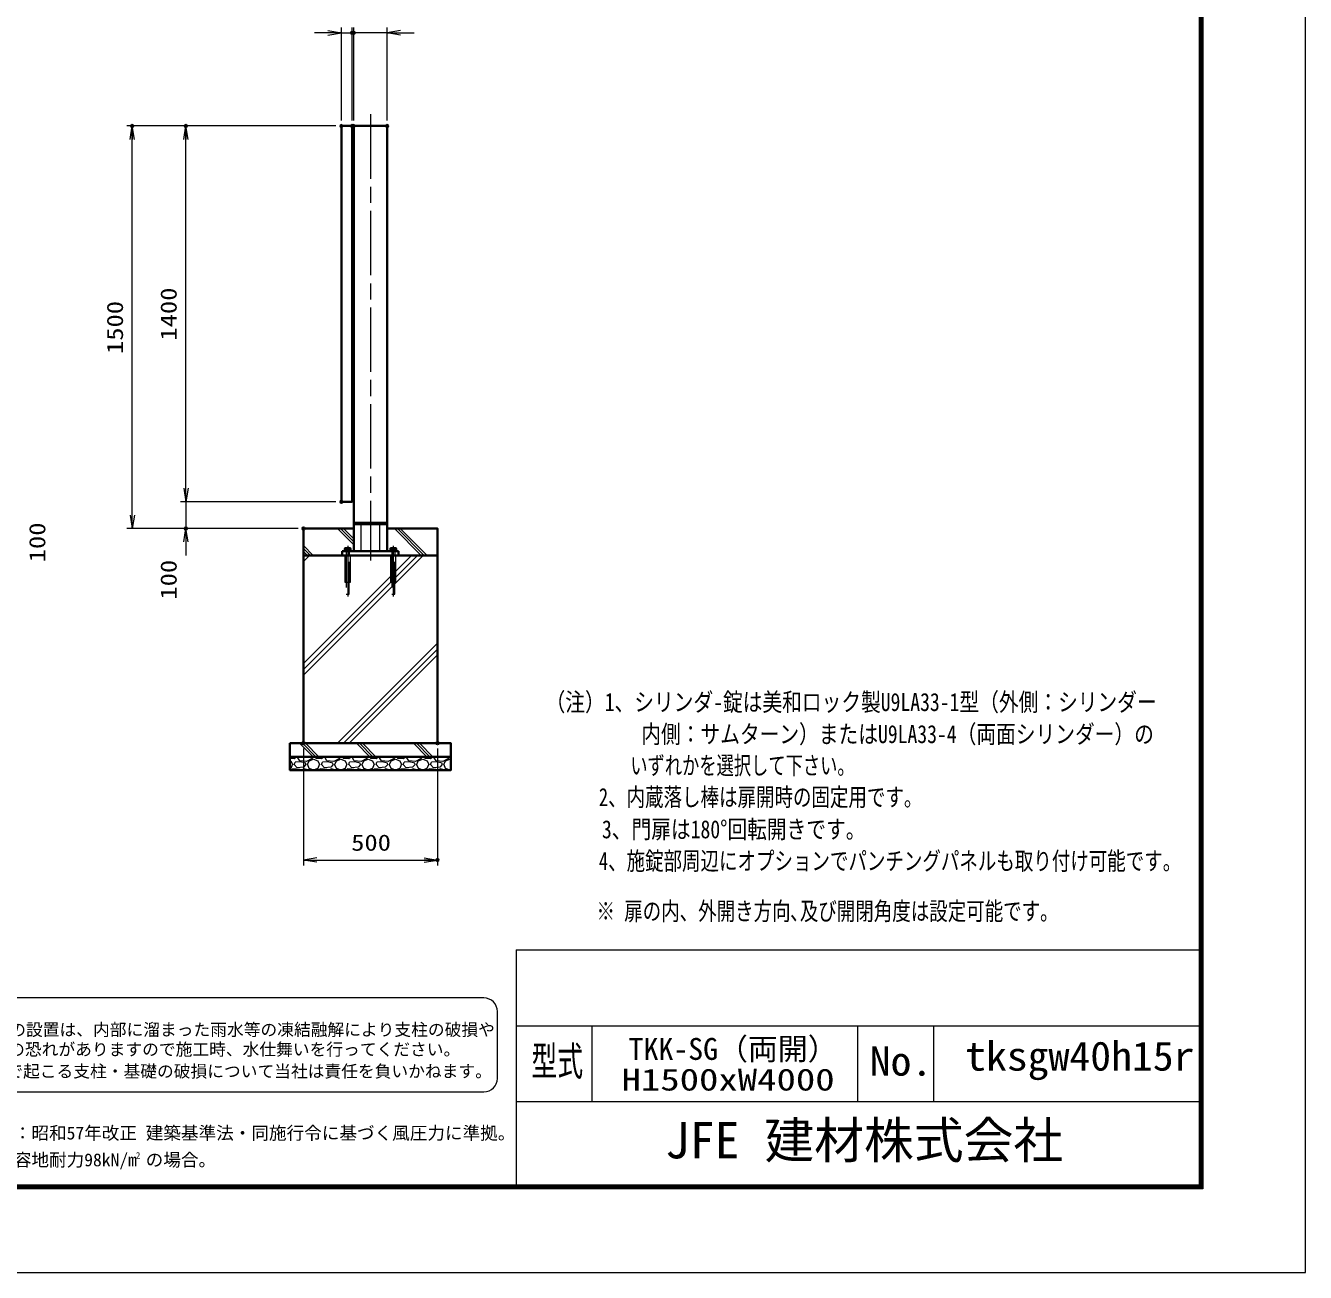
# Model space of a CAD drawing. Units: millimetres at full size. Extents: x -5940 to 5940, y -4200 to 4200.
# Drawn here: x 1171 to 5940, y -4200 to 446 of the extents above; entities that cross this region are included whole.
import ezdxf
from ezdxf.enums import TextEntityAlignment as Align

# ---------------------------------------------------------------- set-up
doc = ezdxf.new("R2010")
doc.units = ezdxf.units.MM
doc.header["$LTSCALE"] = 20
doc.header["$PDMODE"] = 32
doc.header["$PDSIZE"] = 10
doc.linetypes.add('DASHED', pattern=[7.5, 6, -1.5])
doc.linetypes.add('USER1', pattern=[18, 12, -1.5, 3, -1.5])
for name, color, linetype, lineweight in [('0-0_D-TTL', 7, 'Continuous', 18), ('0-1_外形線', 7, 'Continuous', 35), ('0-2_隠れ線', 140, 'DASHED', 18), ('0-3_軸線', 200, 'USER1', 15), ('0-5_細線', 2, 'Continuous', 35), ('0-6_寸法線', 4, 'Continuous', 18), ('0-7_0', 7, 'Continuous', 18), ('0-F_ハッチング', 253, 'Continuous', 13), ('1-0_D-TTL-TXT', 7, 'Continuous', 18)]:
    doc.layers.add(name, color=color, linetype=linetype, lineweight=lineweight)
for name, color, linetype in [('0-8_Defpoints', 7, 'Continuous'), ('0-E_文字', 254, 'Continuous'), ('1-1_WAKU', 7, 'Continuous')]:
    doc.layers.add(name, color=color, linetype=linetype)
doc.styles.add('ＭＳ ゴシック', font='')
doc.styles.get('ＭＳ ゴシック').set_extended_font_data('MS Gothic')

# ---------------------------------------------------------------- blocks, each defined once
blk = doc.blocks.new('PROFSP005ACXU6')
at = {"layer": '0-1_外形線'}
for p, q in [((12, 166), (12, 0)), ((199.9, 103.9), (12, 103.9)), ((12, -166), (12, 0)), ((216, 0), (216, 180)), ((199.9, -103.9), (12, -103.9))]:
    blk.add_line(p, q, dxfattribs=at)
for points in [[(108, 207.8), (12, 207.8), (12, 166), (0, 166), (0, 0)], [(108, -207.8), (12, -207.8), (12, -166), (0, -166), (0, 0)], [(216, 180), (199.9, 207.8), (108, 207.8)], [(216, 0), (216, -180), (199.9, -207.8), (108, -207.8)]]:
    blk.add_lwpolyline(points, dxfattribs=at)
for centre, radius, start, end in [((124, 155.9), 92, 325.61587, 34.38413), ((-127.9, 0), 343.9, 342.41211, 17.58789), ((124, -155.9), 92, 325.61587, 34.38413)]:
    blk.add_arc(centre, radius, start, end, dxfattribs=at)
blk = doc.blocks.new('A$C7A822601')
at = {"layer": '0-7_0', "rotation": 90}
blk.add_blockref('PROFSP005ACXU6', (0, 0), dxfattribs=at)
blk = doc.blocks.new('_Open')
at = {"layer": '0-7_0'}
blk.add_line((-20, 3.333), (0, 0), dxfattribs=at)
blk.add_lwpolyline([(-20, -3.333), (0, 0), (-20, 0)], dxfattribs=at)
blk = doc.blocks.new('_DOTSMALL')
at = {"layer": '0-7_0'}
blk.add_line((-1.25, 0), (1.25, 0), dxfattribs=at)

msp = doc.modelspace()

# ---------------------------------------------------------------- linework, layer by layer
at = {"layer": '0-0_D-TTL'}
for p, q in [((2998.29, -2997.86), (2998.29, -3874.71)), ((2998.29, -2997.86), (5544, -2997.86)), ((2998.29, -3280.71), (5544, -3280.71)), ((3281.14, -3280.71), (3281.14, -3563.57)), ((4271.14, -3280.71), (4271.14, -3563.57)), ((4554, -3280.71), (4554, -3563.57)), ((2998.29, -3563.57), (5544, -3563.57))]:
    msp.add_line(p, q, dxfattribs=at)
for points in [[(-5940, -4200), (5940, -4200), (5940, 4200), (-5940, 4200)], [(-5558.14, 3889.71), (5558.14, 3889.71), (5558.14, -3888.86), (-5558.14, -3888.86)], [(-5554.61, 3886.18), (5554.61, 3886.18), (5554.61, -3885.32), (-5554.61, -3885.32)], [(-5551.07, 3882.64), (5551.07, 3882.64), (5551.07, -3881.79), (-5551.07, -3881.79)], [(-5547.54, 3879.11), (5547.54, 3879.11), (5547.54, -3878.25), (-5547.54, -3878.25)], [(-5544, 3875.57), (5544, 3875.57), (5544, -3874.71), (-5544, -3874.71)]]:
    msp.add_lwpolyline(points, close=True, dxfattribs=at)
at = {"layer": '0-1_外形線'}
for p, q in [((2393.29, 71.52), (2393.29, -1512.48)), ((2393.29, 71.52), (2518.29, 71.52)), ((2518.29, 71.52), (2518.29, -1512.48)), ((2518.29, -1407.48), (2393.29, -1407.48)), ((2393.29, -1412.48), (2518.29, -1412.48)), ((2420.79, -1407.48), (2420.79, -1412.48)), ((2490.79, -1407.48), (2490.79, -1412.48)), ((2560.79, -1512.48), (2350.79, -1512.48)), ((2350.79, -1512.48), (2350.79, -1528.48)), ((2560.79, -1512.48), (2560.79, -1528.48)), ((2350.79, -1528.48), (2560.79, -1528.48))]:
    msp.add_line(p, q, dxfattribs=at)
for points in [[(2387.29, 71.52), (2347.29, 71.52), (2347.29, -1328.48), (2387.29, -1328.48)], [(2387.29, 6.52), (2393.29, 6.52), (2393.29, 56.52), (2387.29, 56.52)], [(2387.29, -1313.48), (2393.29, -1313.48), (2393.29, -1263.48), (2387.29, -1263.48)], [(2205.79, -1528.48), (2705.79, -1528.48), (2705.79, -2228.48), (2205.79, -2228.48)], [(2155.79, -2228.48), (2755.79, -2228.48), (2755.79, -2278.48), (2155.79, -2278.48)], [(2755.79, -2278.48), (2155.79, -2278.48), (2155.79, -2328.48), (2755.79, -2328.48)]]:
    msp.add_lwpolyline(points, close=True, dxfattribs=at)
msp.add_lwpolyline([(2393.29, -1428.48), (2205.79, -1428.48), (2205.79, -1528.48), (2705.79, -1528.48), (2705.79, -1428.48), (2518.29, -1428.48)], dxfattribs=at)
at = {"layer": '0-2_隠れ線'}
for p, q in [((2420.79, -1512.48), (2420.79, -1412.48)), ((2490.79, -1512.48), (2490.79, -1412.48)), ((2364.79, -1512.48), (2364.79, -1528.48)), ((2376.79, -1512.48), (2376.79, -1528.48)), ((2534.79, -1512.48), (2534.79, -1528.48)), ((2546.79, -1512.48), (2546.79, -1528.48)), ((2364.79, -1528.48), (2364.79, -1672.48)), ((2376.79, -1672.48), (2376.79, -1528.48)), ((2530.79, -1528.48), (2530.79, -1628.48)), ((2546.79, -1672.48), (2546.79, -1528.48)), ((2550.79, -1628.48), (2550.79, -1528.48)), ((2530.79, -1628.48), (2550.79, -1628.48)), ((2364.79, -1672.48), (2376.79, -1672.48))]:
    msp.add_line(p, q, dxfattribs=at)
for points in [[(2360.79, -1528.48), (2360.79, -1628.48), (2380.79, -1628.48), (2380.79, -1528.48)], [(2534.79, -1528.48), (2534.79, -1672.48), (2546.79, -1672.48)]]:
    msp.add_lwpolyline(points, dxfattribs=at)
at = {"layer": '0-3_軸線'}
for p, q in [((2455.79, 115.22), (2455.79, -1546.99)), ((2370.79, -1493.14), (2370.79, -1681.02)), ((2540.79, -1493.14), (2540.79, -1681.02))]:
    msp.add_line(p, q, dxfattribs=at)
at = {"layer": '0-6_寸法線'}
for p, q in [((2347.29, 91.52), (2347.29, 438.85)), ((2387.29, 91.52), (2387.29, 438.85)), ((2387.29, 91.52), (2387.29, 438.85)), ((2393.29, 91.52), (2393.29, 438.85)), ((2393.29, 91.52), (2393.29, 438.85)), ((2518.29, 91.52), (2518.29, 438.85)), ((2297.29, 418.85), (2247.29, 418.85)), ((2347.29, 418.85), (2387.29, 418.85)), ((2393.29, 418.85), (2387.29, 418.85)), ((2518.29, 418.85), (2393.29, 418.85)), ((2568.29, 418.85), (2618.29, 418.85)), ((2327.29, 71.52), (1548.07, 71.52)), ((1568.07, -1428.48), (1568.07, 71.52)), ((2327.29, 71.52), (1748.07, 71.52)), ((1768.07, -1328.48), (1768.07, 71.52)), ((1768.07, -1278.48), (1768.07, -1228.48)), ((2327.29, -1328.48), (1748.07, -1328.48)), ((2327.29, -1328.48), (1748.07, -1328.48)), ((1768.07, -1328.48), (1768.07, -1428.48)), ((2185.79, -1428.48), (1548.07, -1428.48)), ((2185.79, -1428.48), (1748.07, -1428.48)), ((1768.07, -1478.48), (1768.07, -1528.48)), ((2205.79, -2248.48), (2205.79, -2683.41)), ((2705.79, -2248.48), (2705.79, -2683.41)), ((2205.79, -2663.41), (2705.79, -2663.41))]:
    msp.add_line(p, q, dxfattribs=at)
at = {"layer": '0-8_Defpoints'}
for p in [(2387.29, 418.85), (2393.29, 418.85), (1568.07, 71.52), (1768.07, 71.52), (2347.29, 71.52), (2347.29, 71.52), (2387.29, 71.52), (2393.29, 71.52), (2518.29, 71.52), (2347.29, -1328.48), (1768.07, -1428.48), (2205.79, -1428.48), (2205.79, -2228.48), (2705.79, -2228.48), (2705.79, -2663.41)]:
    msp.add_point(p, dxfattribs=at)
at = {"layer": '0-F_ハッチング'}
for p, q in [((2393.29, -1488.86), (2332.91, -1428.48)), ((2393.29, -1477.98), (2343.79, -1428.48)), ((2393.29, -1467.11), (2354.66, -1428.48)), ((2645.04, -1528.48), (2545.04, -1428.48)), ((2655.92, -1528.48), (2555.92, -1428.48)), ((2666.79, -1528.48), (2566.79, -1428.48)), ((2242.53, -1528.48), (2205.79, -1491.74)), ((2231.65, -1528.48), (2205.79, -1502.61)), ((2220.78, -1528.48), (2205.79, -1513.49)), ((2205.79, -1931.62), (2608.93, -1528.48)), ((2205.79, -1529.11), (2206.41, -1528.48)), ((2205.79, -1953.37), (2630.68, -1528.48)), ((2205.79, -1550.86), (2228.16, -1528.48)), ((2205.79, -1975.12), (2652.43, -1528.48)), ((2333.19, -2228.48), (2705.79, -1855.89)), ((2354.94, -2228.48), (2705.79, -1877.64)), ((2376.69, -2228.48), (2705.79, -1899.39)), ((2241.86, -2278.48), (2191.86, -2228.48)), ((2252.74, -2278.48), (2202.74, -2228.48)), ((2263.61, -2278.48), (2213.61, -2228.48)), ((2453.99, -2278.48), (2403.99, -2228.48)), ((2464.87, -2278.48), (2414.87, -2228.48)), ((2475.74, -2278.48), (2425.74, -2228.48)), ((2666.12, -2278.48), (2616.12, -2228.48)), ((2677, -2278.48), (2627, -2228.48)), ((2687.87, -2278.48), (2637.87, -2228.48)), ((2155.79, -2284.48), (2171.8, -2285.24)), ((2171.8, -2285.24), (2180.55, -2278.48)), ((2185.01, -2282.2), (2188.35, -2278.48)), ((2192.12, -2294.39), (2185.01, -2282.2)), ((2238.86, -2285.24), (2217.52, -2296.42)), ((2227.68, -2293.37), (2243.94, -2288.29)), ((2240.79, -2278.48), (2238.86, -2285.24)), ((2243.94, -2288.29), (2260.2, -2294.39)), ((2249.65, -2278.48), (2252.07, -2284.23)), ((2252.07, -2284.23), (2273.4, -2285.24)), ((2273.4, -2285.24), (2282.15, -2278.48)), ((2286.61, -2282.2), (2289.95, -2278.48)), ((2293.72, -2294.39), (2286.61, -2282.2)), ((2340.46, -2285.24), (2319.12, -2296.42)), ((2329.28, -2293.37), (2345.54, -2288.29)), ((2342.39, -2278.48), (2340.46, -2285.24)), ((2345.54, -2288.29), (2361.8, -2294.39)), ((2351.25, -2278.48), (2353.67, -2284.23)), ((2353.67, -2284.23), (2375, -2285.24)), ((2375, -2285.24), (2383.75, -2278.48)), ((2388.21, -2282.2), (2391.55, -2278.48)), ((2395.32, -2294.39), (2388.21, -2282.2)), ((2442.06, -2285.24), (2420.72, -2296.42)), ((2430.88, -2293.37), (2447.14, -2288.29)), ((2443.99, -2278.48), (2442.06, -2285.24)), ((2447.14, -2288.29), (2463.4, -2294.39)), ((2452.85, -2278.48), (2455.27, -2284.23)), ((2455.27, -2284.23), (2476.6, -2285.24)), ((2476.6, -2285.24), (2485.35, -2278.48)), ((2489.81, -2282.2), (2493.15, -2278.48)), ((2496.92, -2294.39), (2489.81, -2282.2)), ((2543.66, -2285.24), (2522.32, -2296.42)), ((2532.48, -2293.37), (2548.74, -2288.29)), ((2545.59, -2278.48), (2543.66, -2285.24)), ((2548.74, -2288.29), (2565, -2294.39)), ((2554.45, -2278.48), (2556.87, -2284.23)), ((2556.87, -2284.23), (2578.2, -2285.24)), ((2578.2, -2285.24), (2586.95, -2278.48)), ((2591.41, -2282.2), (2594.75, -2278.48)), ((2598.52, -2294.39), (2591.41, -2282.2)), ((2645.26, -2285.24), (2623.92, -2296.42)), ((2634.08, -2293.37), (2650.34, -2288.29)), ((2647.19, -2278.48), (2645.26, -2285.24)), ((2650.34, -2288.29), (2666.6, -2294.39)), ((2656.05, -2278.48), (2658.47, -2284.23)), ((2658.47, -2284.23), (2679.8, -2285.24)), ((2679.8, -2285.24), (2688.55, -2278.48)), ((2693.01, -2282.2), (2696.35, -2278.48)), ((2700.12, -2294.39), (2693.01, -2282.2)), ((2746.86, -2285.24), (2725.52, -2296.42)), ((2735.68, -2293.37), (2751.94, -2288.29)), ((2748.79, -2278.48), (2746.86, -2285.24)), ((2751.94, -2288.29), (2755.79, -2289.74)), ((2155.79, -2293.34), (2158.6, -2294.39)), ((2155.79, -2322.94), (2159.61, -2321.82)), ((2158.6, -2294.39), (2164.69, -2307.6)), ((2159.61, -2321.82), (2164.69, -2307.6)), ((2166.72, -2323.85), (2161.65, -2328.48)), ((2191.11, -2325.88), (2166.72, -2323.85)), ((2171.8, -2307.6), (2174.85, -2299.47)), ((2182.98, -2319.79), (2171.8, -2307.6)), ((2194.16, -2297.44), (2174.85, -2299.47)), ((2206.35, -2317.76), (2182.98, -2319.79)), ((2192.69, -2328.48), (2191.11, -2325.88)), ((2217.52, -2296.42), (2192.12, -2294.39)), ((2214.48, -2302.52), (2194.16, -2297.44)), ((2208.38, -2323.85), (2201.27, -2326.9)), ((2201.27, -2326.9), (2201.9, -2328.48)), ((2215.49, -2307.6), (2206.35, -2317.76)), ((2220.57, -2327.92), (2208.38, -2323.85)), ((2215.49, -2307.6), (2214.48, -2302.52)), ((2219.63, -2328.48), (2220.57, -2327.92)), ((2220.57, -2307.6), (2226.67, -2321.82)), ((2221.59, -2307.6), (2227.68, -2293.37)), ((2226.67, -2321.82), (2243.94, -2326.9)), ((2243.94, -2326.9), (2261.21, -2321.82)), ((2260.2, -2294.39), (2266.29, -2307.6)), ((2261.21, -2321.82), (2266.29, -2307.6)), ((2268.32, -2323.85), (2263.25, -2328.48)), ((2292.71, -2325.88), (2268.32, -2323.85)), ((2273.4, -2307.6), (2276.45, -2299.47)), ((2284.58, -2319.79), (2273.4, -2307.6)), ((2295.76, -2297.44), (2276.45, -2299.47)), ((2307.95, -2317.76), (2284.58, -2319.79)), ((2294.29, -2328.48), (2292.71, -2325.88)), ((2319.12, -2296.42), (2293.72, -2294.39)), ((2316.08, -2302.52), (2295.76, -2297.44)), ((2309.98, -2323.85), (2302.87, -2326.9)), ((2302.87, -2326.9), (2303.5, -2328.48)), ((2317.09, -2307.6), (2307.95, -2317.76)), ((2322.17, -2327.92), (2309.98, -2323.85)), ((2317.09, -2307.6), (2316.08, -2302.52)), ((2321.23, -2328.48), (2322.17, -2327.92)), ((2322.17, -2307.6), (2328.27, -2321.82)), ((2323.19, -2307.6), (2329.28, -2293.37)), ((2328.27, -2321.82), (2345.54, -2326.9)), ((2345.54, -2326.9), (2362.81, -2321.82)), ((2361.8, -2294.39), (2367.89, -2307.6)), ((2362.81, -2321.82), (2367.89, -2307.6)), ((2369.92, -2323.85), (2364.85, -2328.48)), ((2394.31, -2325.88), (2369.92, -2323.85)), ((2375, -2307.6), (2378.05, -2299.47)), ((2386.18, -2319.79), (2375, -2307.6)), ((2397.36, -2297.44), (2378.05, -2299.47)), ((2409.55, -2317.76), (2386.18, -2319.79)), ((2395.89, -2328.48), (2394.31, -2325.88)), ((2420.72, -2296.42), (2395.32, -2294.39)), ((2417.68, -2302.52), (2397.36, -2297.44)), ((2411.58, -2323.85), (2404.47, -2326.9)), ((2404.47, -2326.9), (2405.1, -2328.48)), ((2418.69, -2307.6), (2409.55, -2317.76)), ((2423.77, -2327.92), (2411.58, -2323.85)), ((2418.69, -2307.6), (2417.68, -2302.52)), ((2422.83, -2328.48), (2423.77, -2327.92)), ((2423.77, -2307.6), (2429.87, -2321.82)), ((2424.79, -2307.6), (2430.88, -2293.37)), ((2429.87, -2321.82), (2447.14, -2326.9)), ((2447.14, -2326.9), (2464.41, -2321.82)), ((2463.4, -2294.39), (2469.49, -2307.6)), ((2464.41, -2321.82), (2469.49, -2307.6)), ((2471.52, -2323.85), (2466.45, -2328.48)), ((2495.91, -2325.88), (2471.52, -2323.85)), ((2476.6, -2307.6), (2479.65, -2299.47)), ((2487.78, -2319.79), (2476.6, -2307.6)), ((2498.96, -2297.44), (2479.65, -2299.47)), ((2511.15, -2317.76), (2487.78, -2319.79)), ((2497.49, -2328.48), (2495.91, -2325.88)), ((2522.32, -2296.42), (2496.92, -2294.39)), ((2519.28, -2302.52), (2498.96, -2297.44)), ((2513.18, -2323.85), (2506.07, -2326.9)), ((2506.07, -2326.9), (2506.7, -2328.48)), ((2520.29, -2307.6), (2511.15, -2317.76)), ((2525.37, -2327.92), (2513.18, -2323.85)), ((2520.29, -2307.6), (2519.28, -2302.52)), ((2524.43, -2328.48), (2525.37, -2327.92)), ((2525.37, -2307.6), (2531.47, -2321.82)), ((2526.39, -2307.6), (2532.48, -2293.37)), ((2531.47, -2321.82), (2548.74, -2326.9)), ((2548.74, -2326.9), (2566.01, -2321.82)), ((2565, -2294.39), (2571.09, -2307.6)), ((2566.01, -2321.82), (2571.09, -2307.6)), ((2573.12, -2323.85), (2568.05, -2328.48)), ((2597.51, -2325.88), (2573.12, -2323.85)), ((2578.2, -2307.6), (2581.25, -2299.47)), ((2589.38, -2319.79), (2578.2, -2307.6)), ((2600.56, -2297.44), (2581.25, -2299.47)), ((2612.75, -2317.76), (2589.38, -2319.79)), ((2599.09, -2328.48), (2597.51, -2325.88)), ((2623.92, -2296.42), (2598.52, -2294.39)), ((2620.88, -2302.52), (2600.56, -2297.44)), ((2614.78, -2323.85), (2607.67, -2326.9)), ((2607.67, -2326.9), (2608.3, -2328.48)), ((2621.89, -2307.6), (2612.75, -2317.76)), ((2626.97, -2327.92), (2614.78, -2323.85)), ((2621.89, -2307.6), (2620.88, -2302.52)), ((2626.03, -2328.48), (2626.97, -2327.92)), ((2626.97, -2307.6), (2633.07, -2321.82)), ((2627.99, -2307.6), (2634.08, -2293.37)), ((2633.07, -2321.82), (2650.34, -2326.9)), ((2650.34, -2326.9), (2667.61, -2321.82)), ((2666.6, -2294.39), (2672.69, -2307.6)), ((2667.61, -2321.82), (2672.69, -2307.6)), ((2674.72, -2323.85), (2669.65, -2328.48)), ((2699.11, -2325.88), (2674.72, -2323.85)), ((2679.8, -2307.6), (2682.85, -2299.47)), ((2690.98, -2319.79), (2679.8, -2307.6)), ((2702.16, -2297.44), (2682.85, -2299.47)), ((2714.35, -2317.76), (2690.98, -2319.79)), ((2700.69, -2328.48), (2699.11, -2325.88)), ((2725.52, -2296.42), (2700.12, -2294.39)), ((2722.48, -2302.52), (2702.16, -2297.44)), ((2716.38, -2323.85), (2709.27, -2326.9)), ((2709.27, -2326.9), (2709.9, -2328.48)), ((2723.49, -2307.6), (2714.35, -2317.76)), ((2728.57, -2327.92), (2716.38, -2323.85)), ((2723.49, -2307.6), (2722.48, -2302.52)), ((2727.63, -2328.48), (2728.57, -2327.92)), ((2728.57, -2307.6), (2734.67, -2321.82)), ((2729.59, -2307.6), (2735.68, -2293.37)), ((2734.67, -2321.82), (2751.94, -2326.9)), ((2751.94, -2326.9), (2755.79, -2325.77))]:
    msp.add_line(p, q, dxfattribs=at)
at = {"layer": '1-0_D-TTL-TXT', "color": 2}
for p, q in [((2878.63, -3177.42), (433.08, -3177.42)), ((2928.63, -3477.42), (2928.63, -3227.42)), ((433.08, -3527.42), (2878.63, -3527.42))]:
    msp.add_line(p, q, dxfattribs=at)
for centre, start, end in [((2878.63, -3227.42), 0, 90), ((2878.63, -3477.42), 270, 0)]:
    msp.add_arc(centre, 50, start, end, dxfattribs=at)

# ---------------------------------------------------------------- block references
at = {"layer": '0-5_細線', "xscale": 0.05, "yscale": 0.05}
for p in [(2370.79, -1512.48), (2540.79, -1512.48)]:
    msp.add_blockref('A$C7A822601', p, dxfattribs=at)
at = {"layer": '0-6_寸法線', "xscale": 2.5, "yscale": 2.5}
for name, p in [('_Open', (2347.29, 418.85)), ('_DOTSMALL', (2387.29, 418.85)), ('_DOTSMALL', (2393.29, 418.85)), ('_Open', (2705.79, -2663.41))]:
    msp.add_blockref(name, p, dxfattribs=at)
for name, p, rotation in [('_DOTSMALL', (2387.29, 418.85), 180), ('_DOTSMALL', (2393.29, 418.85), 180), ('_Open', (2518.29, 418.85), 180), ('_Open', (1568.07, 71.52), 90), ('_Open', (1768.07, 71.52), 90), ('_Open', (1768.07, -1328.48), 270), ('_Open', (1768.07, -1328.48), 270), ('_Open', (1568.07, -1428.48), 270), ('_Open', (1768.07, -1428.48), 90), ('_Open', (2205.79, -2663.41), 180)]:
    msp.add_blockref(name, p, dxfattribs=dict(at, rotation=rotation))

# ---------------------------------------------------------------- texts
at = {"layer": '0-6_寸法線', "color": 254, "style": 'ＭＳ ゴシック', "width": 1.2}
for s, p in [('1400', (1751.73, -728.08)), ('1500', (1551.73, -778.08)), ('100', (1262.25, -1554.08)), ('100', (1751.73, -1693.16))]:
    msp.add_text(s, height=60.56, rotation=90, dxfattribs=at).set_placement(p, align=Align.BOTTOM_LEFT)
msp.add_text('500', height=60.56, dxfattribs=at).set_placement((2383.79, -2647.07), align=Align.BOTTOM_LEFT)
at = {"layer": '0-E_文字', "style": 'ＭＳ ゴシック'}
for s, width, p in [('（注）1、シリンダ-錠は美和ロック製U9LA33-1型（外側：シリンダー', 0.8, (3108.27, -2128.6)), ('\u3000       内側：サムターン）またはU9LA33-4（両面シリンダー）の', 0.8, (3135.15, -2248.06)), ('\u3000\u3000     いずれかを選択して下さい。', 0.7, (3135.15, -2364.83)), ('     2、内蔵落し棒は扉開時の固定用です。', 0.75, (3135.15, -2482.77)), ('     3、門扉は180°回転開きです。', 0.8, (3135.15, -2602.77)), ('     4、施錠部周辺にオプションでパンチングパネルも取り付け可能です。', 0.75, (3135.15, -2720.71)), ('※ 扉の内、外開き方向､及び開閉角度は設定可能です｡', 0.75, (3298.09, -2907.75))]:
    msp.add_text(s, height=67.35, dxfattribs=dict(at, width=width)).set_placement(p, align=Align.BOTTOM_LEFT)
at = {"layer": '1-0_D-TTL-TXT', "style": 'ＭＳ ゴシック'}
for s, height, p in [('凍結の恐れがある場所への設置は、内部に溜まった雨水等の凍結融解により支柱の破損や', 45.75, (423.26, -3332.09)), ('コンクリート基礎の破損の恐れがありますので施工時、水仕舞いを行ってください。', 45.75, (419.15, -3405.52)), ('施工による水仕舞い不備で起こる支柱・基礎の破損について当社は責任を負いかねます。 ', 45.75, (412.16, -3487.01)), ('JFE 建材株式会社', 136.1, (3553.22, -3816.03)), ('（設計条件）風荷重：昭和57年改正 建築基準法・同施行令に基づく風圧力に準拠。', 48.09, (536.29, -3719.1)), ('（基礎条件）長期許容地耐力98kN/m の場合。', 48.09, (536.29, -3819.1)), ('2', 24.05, (1581.7, -3783.3))]:
    msp.add_text(s, height=height, dxfattribs=at).set_placement(p, align=Align.BOTTOM_LEFT)
for s, height, width, p in [('tksgw40h15r', 108.8, 1.05, (4671.86, -3480.79)), ('型式', 108.9, 0.65, (3055.23, -3499.65)), ('No.', 108.8, 1.05, (4316.4, -3499.65))]:
    msp.add_text(s, height=height, dxfattribs=dict(at, width=width)).set_placement(p, align=Align.BOTTOM_LEFT)
at = {"layer": '1-1_WAKU', "style": 'ＭＳ ゴシック'}
msp.add_text('TKK-SG（両開）', height=81.64, dxfattribs=at).set_placement((3417.9, -3432.67), align=Align.BOTTOM_LEFT)
at = {"layer": '1-1_WAKU', "style": 'ＭＳ ゴシック', "width": 1.3}
msp.add_text('H1500xW4000', height=81.64, dxfattribs=at).set_placement((3391.46, -3546.87), align=Align.BOTTOM_LEFT)

doc.saveas('drawing.dxf')
